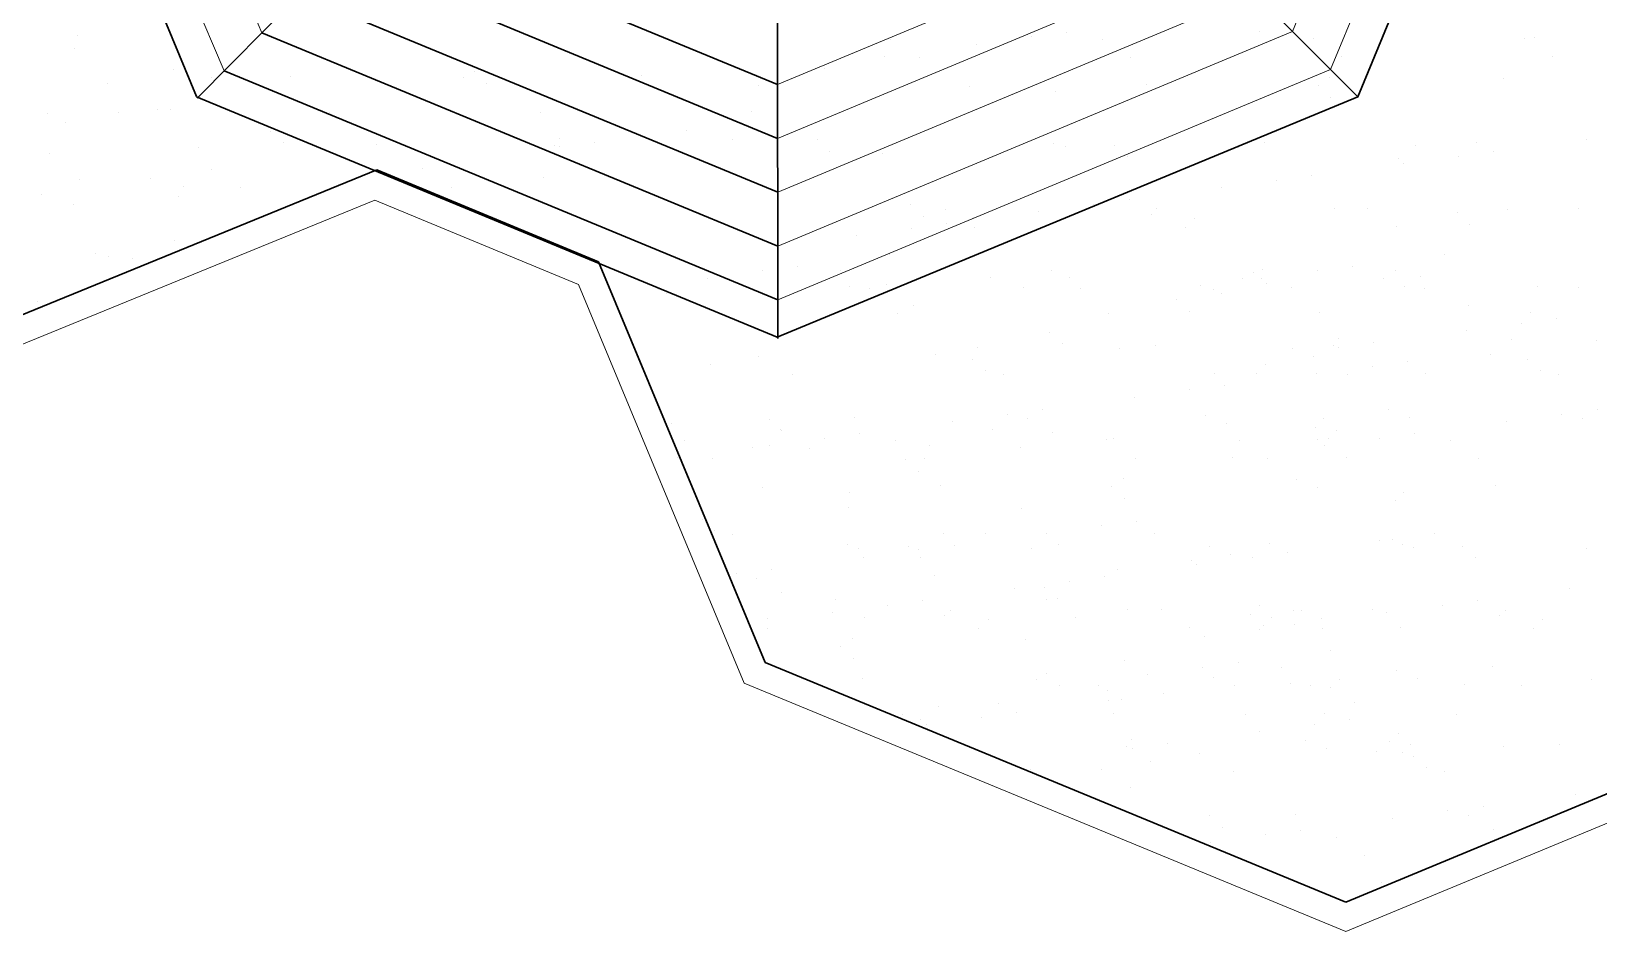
# Model space of a CAD drawing. Header units: inches. Extents: x 279 to 11006, y 233 to 7807.
# Drawn here: x 3244.7 to 3591.5, y 7012 to 7211.2 of the extents above; entities that cross this region are included whole.
import ezdxf

# ---------------------------------------------------------------- set-up
doc = ezdxf.new("R2010")
doc.units = ezdxf.units.IN
doc.header["$MEASUREMENT"] = 0
doc.linetypes.add('HIDDEN', pattern=[0.375, 0.25, -0.125])
for name, color, linetype, lineweight in [('GUTTER', 7, 'Continuous', 15), ('ROOF LINE', 7, 'Continuous', 30), ('ROOFLINE', 7, 'HIDDEN', 30)]:
    doc.layers.add(name, color=color, linetype=linetype, lineweight=lineweight)

msp = doc.modelspace()

# ---------------------------------------------------------------- linework, layer by layer
at = {"layer": 'GUTTER'}
for p, q in [((3320.74, 7173.88), (3232.49, 7137.83)), ((3320.74, 7173.88), (3365.8, 7155.21)), ((3402.48, 7066.97), (3365.8, 7155.21)), ((3535.62, 7012), (3402.48, 7066.97)), ((3624.11, 7048.77), (3535.62, 7012))]:
    msp.add_line(p, q, dxfattribs=at)
at = {"layer": 'ROOF LINE', "color": 93, "lineweight": 9}
for p, q in [((3235.23, 7324.91), (3287.37, 7202.45)), ((3247.17, 7324.93), (3295.73, 7210.89)), ((3571.14, 7324.98), (3523.77, 7211.21)), ((3583.11, 7325.12), (3532.18, 7202.8)), ((3409.83, 7199.42), (3498.52, 7236.43)), ((3409.85, 7187.51), (3506.94, 7228.03)), ((3409.87, 7175.6), (3515.35, 7219.62)), ((3409.89, 7163.69), (3523.77, 7211.21)), ((3409.91, 7151.78), (3532.18, 7202.8))]:
    msp.add_line(p, q, dxfattribs=at)
at = {"layer": 'ROOF LINE'}
for p, q in [((3538.23, 7196.74), (3591.47, 7325.27)), ((3281.25, 7196.76), (3230.21, 7319.9)), ((3281.23, 7196.73), (3409.74, 7143.51)), ((3409.74, 7143.51), (3538.23, 7196.74)), ((3321.16, 7180.53), (3232.48, 7144.31)), ((3370.22, 7160.23), (3321.16, 7180.53)), ((3407.07, 7071.57), (3370.22, 7160.23)), ((3535.62, 7018.49), (3407.07, 7071.57)), ((3624.12, 7055.27), (3535.62, 7018.49))]:
    msp.add_line(p, q, dxfattribs=at)
at = {"layer": 'ROOF LINE', "color": 93}
for p, q in [((3390.92, 7307.08), (3281.39, 7196.41)), ((3427.97, 7306.93), (3538.36, 7196.63)), ((3409.67, 7299.33), (3409.92, 7143.28)), ((3409.83, 7199.42), (3320.8, 7236.23)), ((3409.85, 7187.51), (3312.44, 7227.79)), ((3409.87, 7175.6), (3304.08, 7219.34)), ((3409.89, 7163.69), (3295.73, 7210.89)), ((3409.91, 7151.78), (3287.37, 7202.45))]:
    msp.add_line(p, q, dxfattribs=at)
at = {"layer": 'ROOFLINE', "color": 7, "linetype": 'Continuous', "lineweight": 25, "ltscale": 100}
for p, q in [((3473.79, 7211), (3473.79, 7211)), ((3516.47, 7211.15), (3516.47, 7211.15)), ((3254.81, 7210.4), (3254.81, 7210.4)), ((3434.93, 7209.39), (3434.93, 7209.39)), ((3453.79, 7208.37), (3453.79, 7208.37)), ((3465.98, 7209.97), (3465.98, 7209.97)), ((3481.64, 7209.48), (3481.64, 7209.48)), ((3528.36, 7209.57), (3528.36, 7209.57)), ((3575.07, 7209.65), (3575.07, 7209.65)), ((3577.37, 7209.82), (3577.37, 7209.82)), ((3254.33, 7207.32), (3254.33, 7207.32)), ((3433.41, 7205.68), (3433.41, 7205.68)), ((3441.26, 7205.36), (3441.26, 7205.36)), ((3487.97, 7205.45), (3487.97, 7205.45)), ((3534.68, 7205.54), (3534.68, 7205.54)), ((3581.39, 7205.62), (3581.39, 7205.62)), ((3276.18, 7202.66), (3276.18, 7202.66)), ((3284.6, 7201.01), (3284.6, 7201.01)), ((3301.99, 7201.11), (3301.99, 7201.11)), ((3340.36, 7200.93), (3340.36, 7200.93)), ((3342.74, 7202.22), (3342.74, 7202.22)), ((3379.63, 7201.43), (3379.63, 7201.43)), ((3420.14, 7202.89), (3420.14, 7202.89)), ((3532.08, 7200.98), (3532.08, 7200.98)), ((3570.45, 7200.8), (3570.45, 7200.8)), ((3261.48, 7199.65), (3261.48, 7199.65)), ((3345.5, 7199.69), (3345.5, 7199.69)), ((3405.53, 7199.18), (3405.53, 7199.18)), ((3452.3, 7199.02), (3452.3, 7199.02)), ((3471.38, 7197.98), (3471.38, 7197.98)), ((3491.56, 7199.52), (3491.56, 7199.52)), ((3529.52, 7199.19), (3529.52, 7199.19)), ((3272.62, 7193.82), (3272.62, 7193.82)), ((3275.5, 7193.94), (3275.5, 7193.94)), ((3284.82, 7195.42), (3284.82, 7195.42)), ((3532.28, 7196.65), (3532.28, 7196.65)), ((3248.29, 7193.11), (3248.29, 7193.11)), ((3252.25, 7191.13), (3252.25, 7191.13)), ((3263.96, 7193.15), (3263.96, 7193.15)), ((3310.67, 7193.24), (3310.67, 7193.24)), ((3357.38, 7193.32), (3357.38, 7193.32)), ((3401.97, 7190.95), (3401.97, 7190.95)), ((3404.09, 7193.41), (3404.09, 7193.41)), ((3409.77, 7191.97), (3409.77, 7191.97)), ((3297.65, 7189.06), (3297.65, 7189.06)), ((3361.54, 7187.55), (3361.54, 7187.55)), ((3369.4, 7186.66), (3369.4, 7186.66)), ((3389.77, 7189.34), (3389.77, 7189.34)), ((3399.91, 7187.37), (3399.91, 7187.37)), ((3418.58, 7187.22), (3418.58, 7187.22)), ((3564.41, 7186.6), (3564.41, 7186.6)), ((3588.75, 7187.3), (3588.75, 7187.3)), ((3248.71, 7184.26), (3248.71, 7184.26)), ((3281.76, 7185.59), (3281.76, 7185.59)), ((3300.41, 7186.52), (3300.41, 7186.52)), ((3321.02, 7186.09), (3321.02, 7186.09)), ((3360.44, 7186.01), (3360.44, 7186.01)), ((3361.59, 7185.63), (3361.59, 7185.63)), ((3421.34, 7184.68), (3421.34, 7184.68)), ((3432.96, 7184.18), (3432.96, 7184.18)), ((3470.99, 7186.42), (3470.99, 7186.42)), ((3473.48, 7185.64), (3473.48, 7185.64)), ((3484.43, 7186.02), (3484.43, 7186.02)), ((3487.19, 7183.49), (3487.19, 7183.49)), ((3511.85, 7185.46), (3511.85, 7185.46)), ((3517.7, 7186.51), (3517.7, 7186.51)), ((3551.11, 7185.96), (3551.11, 7185.96)), ((3560.57, 7183.59), (3560.57, 7183.59)), ((3568.37, 7184.62), (3568.37, 7184.62)), ((3284.61, 7180.69), (3284.61, 7180.69)), ((3331.33, 7180.78), (3331.33, 7180.78)), ((3547.21, 7182.97), (3547.21, 7182.97)), ((3548.37, 7181.98), (3548.37, 7181.98)), ((3255.27, 7178.41), (3255.27, 7178.41)), ((3271.06, 7178.61), (3271.06, 7178.61)), ((3278.33, 7176.83), (3278.33, 7176.83)), ((3290.94, 7176.66), (3290.94, 7176.66)), ((3337.65, 7176.75), (3337.65, 7176.75)), ((3358.11, 7178.79), (3358.11, 7178.79)), ((3508, 7176.67), (3508, 7176.67)), ((3520.19, 7178.27), (3520.19, 7178.27)), ((3528, 7179.3), (3528, 7179.3)), ((3246.9, 7175), (3246.9, 7175)), ((3254.1, 7172.88), (3254.1, 7172.88)), ((3277.38, 7174.58), (3277.38, 7174.58)), ((3439.34, 7172.85), (3439.34, 7172.85)), ((3479.81, 7172.96), (3479.81, 7172.96)), ((3487.62, 7173.98), (3487.62, 7173.98)), ((3442.1, 7170.32), (3442.1, 7170.32)), ((3447.05, 7171.83), (3447.05, 7171.83)), ((3453.25, 7170.12), (3453.25, 7170.12)), ((3467.62, 7171.35), (3467.62, 7171.35)), ((3492.51, 7170.62), (3492.51, 7170.62)), ((3493.76, 7171.92), (3493.76, 7171.92)), ((3502.12, 7169.81), (3502.12, 7169.81)), ((3533.02, 7172.08), (3533.02, 7172.08)), ((3540.47, 7172.01), (3540.47, 7172.01)), ((3560.26, 7171.02), (3560.26, 7171.02)), ((3571.4, 7171.9), (3571.4, 7171.9)), ((3587.18, 7172.09), (3587.18, 7172.09)), ((3427.24, 7166.03), (3427.24, 7166.03)), ((3439.44, 7167.64), (3439.44, 7167.64)), ((3447.25, 7168.67), (3447.25, 7168.67)), ((3453.37, 7167.8), (3453.37, 7167.8)), ((3500.08, 7167.89), (3500.08, 7167.89)), ((3546.8, 7167.98), (3546.8, 7167.98)), ((3563.03, 7168.48), (3563.03, 7168.48)), ((3276.45, 7165.04), (3276.45, 7165.04)), ((3258.99, 7161.99), (3258.99, 7161.99)), ((3261.84, 7161.32), (3261.84, 7161.32)), ((3267.15, 7160.92), (3267.15, 7160.92)), ((3414.24, 7159.26), (3414.24, 7159.26)), ((3434.62, 7161.94), (3434.62, 7161.94)), ((3537.03, 7159.26), (3537.03, 7159.26)), ((3557.41, 7161.94), (3557.41, 7161.94)), ((3394.24, 7156.62), (3394.24, 7156.62)), ((3406.43, 7158.23), (3406.43, 7158.23)), ((3423.81, 7158.28), (3423.81, 7158.28)), ((3457.03, 7156.64), (3457.03, 7156.64)), ((3470.52, 7158.37), (3470.52, 7158.37)), ((3474.42, 7156.74), (3474.42, 7156.74)), ((3512.79, 7156.56), (3512.79, 7156.56)), ((3515.17, 7157.85), (3515.17, 7157.85)), ((3517.03, 7156.63), (3517.03, 7156.63)), ((3517.23, 7158.46), (3517.23, 7158.46)), ((3529.23, 7158.23), (3529.23, 7158.23)), ((3544.02, 7156.47), (3544.02, 7156.47)), ((3546.6, 7158.29), (3546.6, 7158.29)), ((3552.06, 7157.06), (3552.06, 7157.06)), ((3383.42, 7154.17), (3383.42, 7154.17)), ((3385.35, 7153.23), (3385.35, 7153.23)), ((3425.87, 7154.69), (3425.87, 7154.69)), ((3430.14, 7154.25), (3430.14, 7154.25)), ((3433.91, 7155.28), (3433.91, 7155.28)), ((3464.24, 7154.51), (3464.24, 7154.51)), ((3476.85, 7154.34), (3476.85, 7154.34)), ((3503.5, 7155.01), (3503.5, 7155.01)), ((3506.22, 7154.17), (3506.22, 7154.17)), ((3508.15, 7153.23), (3508.15, 7153.23)), ((3517.94, 7155.32), (3517.94, 7155.32)), ((3523.56, 7154.43), (3523.56, 7154.43)), ((3548.66, 7154.69), (3548.66, 7154.69)), ((3552.93, 7154.26), (3552.93, 7154.26)), ((3577.96, 7154.8), (3577.96, 7154.8)), ((3587.03, 7154.51), (3587.03, 7154.51)), ((3246.08, 7151.48), (3246.08, 7151.48)), ((3436.39, 7148.78), (3436.39, 7148.78)), ((3440.01, 7150.56), (3440.01, 7150.56)), ((3483.1, 7148.86), (3483.1, 7148.86)), ((3498.15, 7151.77), (3498.15, 7151.77)), ((3500.91, 7149.23), (3500.91, 7149.23)), ((3529.81, 7148.95), (3529.81, 7148.95)), ((3562.8, 7150.56), (3562.8, 7150.56)), ((3576.53, 7149.04), (3576.53, 7149.04)), ((3562.2, 7144.97), (3562.2, 7144.97)), ((3574.4, 7146.57), (3574.4, 7146.57)), ((3582.21, 7147.6), (3582.21, 7147.6)), ((3470.08, 7144.68), (3470.08, 7144.68)), ((3472.85, 7142.15), (3472.85, 7142.15)), ((3493.46, 7141.72), (3493.46, 7141.72)), ((3532.87, 7141.64), (3532.87, 7141.64)), ((3533.97, 7143.18), (3533.97, 7143.18)), ((3541.83, 7142.28), (3541.83, 7142.28)), ((3572.34, 7143), (3572.34, 7143)), ((3591.01, 7142.85), (3591.01, 7142.85)), ((3405.64, 7139.16), (3405.64, 7139.16)), ((3444.9, 7139.67), (3444.9, 7139.67)), ((3453.06, 7138.6), (3453.06, 7138.6)), ((3454.19, 7141.22), (3454.19, 7141.22)), ((3485.42, 7141.13), (3485.42, 7141.13)), ((3523.79, 7140.95), (3523.79, 7140.95)), ((3528.43, 7139.17), (3528.43, 7139.17)), ((3534.02, 7141.26), (3534.02, 7141.26)), ((3549.2, 7138.19), (3549.2, 7138.19)), ((3567.69, 7139.67), (3567.69, 7139.67)), ((3575.85, 7138.6), (3575.85, 7138.6)), ((3394.91, 7137.39), (3394.91, 7137.39)), ((3413.15, 7135.23), (3413.15, 7135.23)), ((3455.82, 7136.07), (3455.82, 7136.07)), ((3459.87, 7135.31), (3459.87, 7135.31)), ((3506.58, 7135.4), (3506.58, 7135.4)), ((3515.84, 7135.55), (3515.84, 7135.55)), ((3517.71, 7137.4), (3517.71, 7137.4)), ((3529.2, 7135.56), (3529.2, 7135.56)), ((3535.95, 7135.23), (3535.95, 7135.23)), ((3541.4, 7137.16), (3541.4, 7137.16)), ((3553.29, 7135.49), (3553.29, 7135.49)), ((3578.61, 7136.07), (3578.61, 7136.07)), ((3582.66, 7135.32), (3582.66, 7135.32)), ((3501.02, 7131.85), (3501.02, 7131.85)), ((3508.83, 7132.88), (3508.83, 7132.88)), ((3488.82, 7130.24), (3488.82, 7130.24)), ((3386.3, 7124.33), (3386.3, 7124.33)), ((3407.96, 7125.43), (3407.96, 7125.43)), ((3426.81, 7125.79), (3426.81, 7125.79)), ((3448.45, 7124.92), (3448.45, 7124.92)), ((3460.64, 7126.53), (3460.64, 7126.53)), ((3465.19, 7125.6), (3465.19, 7125.6)), ((3468.45, 7127.56), (3468.45, 7127.56)), ((3504.45, 7126.11), (3504.45, 7126.11)), ((3509.09, 7124.33), (3509.09, 7124.33)), ((3530.76, 7125.44), (3530.76, 7125.44)), ((3544.96, 7127.57), (3544.96, 7127.57)), ((3549.61, 7125.79), (3549.61, 7125.79)), ((3571.24, 7124.93), (3571.24, 7124.93)), ((3583.43, 7126.53), (3583.43, 7126.53)), ((3587.98, 7125.61), (3587.98, 7125.61)), ((3591.24, 7127.56), (3591.24, 7127.56)), ((3389.21, 7120.63), (3389.21, 7120.63)), ((3410.59, 7123), (3410.59, 7123)), ((3410.73, 7122.9), (3410.73, 7122.9)), ((3420.27, 7121.21), (3420.27, 7121.21)), ((3428.07, 7122.24), (3428.07, 7122.24)), ((3435.93, 7120.72), (3435.93, 7120.72)), ((3457.3, 7123.09), (3457.3, 7123.09)), ((3470.75, 7122.39), (3470.75, 7122.39)), ((3482.64, 7120.81), (3482.64, 7120.81)), ((3484.09, 7121.1), (3484.09, 7121.1)), ((3512.01, 7120.64), (3512.01, 7120.64)), ((3528.89, 7123.6), (3528.89, 7123.6)), ((3529.35, 7120.89), (3529.35, 7120.89)), ((3531.66, 7121.06), (3531.66, 7121.06)), ((3533.52, 7122.9), (3533.52, 7122.9)), ((3543.06, 7121.22), (3543.06, 7121.22)), ((3550.87, 7122.25), (3550.87, 7122.25)), ((3558.72, 7120.73), (3558.72, 7120.73)), ((3404.31, 7119.14), (3404.31, 7119.14)), ((3408.07, 7119.61), (3408.07, 7119.61)), ((3416.92, 7118.97), (3416.92, 7118.97)), ((3443.57, 7119.64), (3443.57, 7119.64)), ((3463.63, 7119.06), (3463.63, 7119.06)), ((3530.86, 7119.61), (3530.86, 7119.61)), ((3387.7, 7116.92), (3387.7, 7116.92)), ((3395.54, 7116.6), (3395.54, 7116.6)), ((3438.22, 7116.4), (3438.22, 7116.4)), ((3440.98, 7113.87), (3440.98, 7113.87)), ((3442.25, 7116.69), (3442.25, 7116.69)), ((3488.96, 7116.78), (3488.96, 7116.78)), ((3510.49, 7116.93), (3510.49, 7116.93)), ((3518.33, 7116.61), (3518.33, 7116.61)), ((3535.68, 7116.86), (3535.68, 7116.86)), ((3565.04, 7116.7), (3565.04, 7116.7)), ((3406.58, 7110.26), (3406.58, 7110.26)), ((3445.85, 7110.76), (3445.85, 7110.76)), ((3483.8, 7110.43), (3483.8, 7110.43)), ((3486.36, 7112.23), (3486.36, 7112.23)), ((3524.73, 7112.04), (3524.73, 7112.04)), ((3529.38, 7110.27), (3529.38, 7110.27)), ((3568.64, 7110.77), (3568.64, 7110.77)), ((3425.66, 7109.22), (3425.66, 7109.22)), ((3486.57, 7107.9), (3486.57, 7107.9)), ((3546.59, 7107.38), (3546.59, 7107.38)), ((3548.45, 7109.22), (3548.45, 7109.22)), ((3425.49, 7105.76), (3425.49, 7105.76)), ((3463.86, 7105.58), (3463.86, 7105.58)), ((3393.13, 7103.24), (3393.13, 7103.24)), ((3395.89, 7100.7), (3395.89, 7100.7)), ((3399.94, 7099.95), (3399.94, 7099.95)), ((3446.65, 7100.04), (3446.65, 7100.04)), ((3455.91, 7100.19), (3455.91, 7100.19)), ((3469.27, 7100.19), (3469.27, 7100.19)), ((3481.47, 7101.8), (3481.47, 7101.8)), ((3489.27, 7102.83), (3489.27, 7102.83)), ((3493.36, 7100.12), (3493.36, 7100.12)), ((3555.23, 7100.15), (3555.23, 7100.15)), ((3425.27, 7097.67), (3425.27, 7097.67)), ((3427.76, 7096.88), (3427.76, 7096.88)), ((3438.71, 7097.26), (3438.71, 7097.26)), ((3441.09, 7096.48), (3441.09, 7096.48)), ((3448.9, 7097.51), (3448.9, 7097.51)), ((3466.13, 7096.7), (3466.13, 7096.7)), ((3471.98, 7097.75), (3471.98, 7097.75)), ((3505.4, 7097.2), (3505.4, 7097.2)), ((3518.69, 7097.84), (3518.69, 7097.84)), ((3543.03, 7098.54), (3543.03, 7098.54)), ((3545.91, 7098.66), (3545.91, 7098.66)), ((3548.06, 7097.67), (3548.06, 7097.67)), ((3550.55, 7096.89), (3550.55, 7096.89)), ((3561.5, 7097.27), (3561.5, 7097.27)), ((3588.92, 7096.71), (3588.92, 7096.71)), ((3428.89, 7094.88), (3428.89, 7094.88)), ((3441.47, 7094.73), (3441.47, 7094.73)), ((3501.5, 7094.22), (3501.5, 7094.22)), ((3502.66, 7093.23), (3502.66, 7093.23)), ((3510.04, 7095.43), (3510.04, 7095.43)), ((3514.85, 7094.83), (3514.85, 7094.83)), ((3522.66, 7095.86), (3522.66, 7095.86)), ((3564.27, 7094.73), (3564.27, 7094.73)), ((3400.71, 7091.17), (3400.71, 7091.17)), ((3405.26, 7090.24), (3405.26, 7090.24)), ((3408.52, 7092.19), (3408.52, 7092.19)), ((3444.52, 7090.74), (3444.52, 7090.74)), ((3474.47, 7089.51), (3474.47, 7089.51)), ((3482.28, 7090.54), (3482.28, 7090.54)), ((3485.03, 7092.2), (3485.03, 7092.2)), ((3410.82, 7087.02), (3410.82, 7087.02)), ((3462.28, 7087.91), (3462.28, 7087.91)), ((3468.96, 7088.23), (3468.96, 7088.23)), ((3585.07, 7087.91), (3585.07, 7087.91)), ((3421.9, 7082.59), (3421.9, 7082.59)), ((3422.71, 7085.44), (3422.71, 7085.44)), ((3434.1, 7084.2), (3434.1, 7084.2)), ((3441.91, 7085.22), (3441.91, 7085.22)), ((3448.04, 7083.16), (3448.04, 7083.16)), ((3469.42, 7085.53), (3469.42, 7085.53)), ((3471.73, 7085.7), (3471.73, 7085.7)), ((3487.31, 7083.32), (3487.31, 7083.32)), ((3494.75, 7083.25), (3494.75, 7083.25)), ((3516.41, 7084.1), (3516.41, 7084.1)), ((3524.12, 7083.08), (3524.12, 7083.08)), ((3525.68, 7083.14), (3525.68, 7083.14)), ((3541.47, 7083.33), (3541.47, 7083.33)), ((3544.69, 7082.6), (3544.69, 7082.6)), ((3556.89, 7084.2), (3556.89, 7084.2)), ((3564.7, 7085.23), (3564.7, 7085.23)), ((3570.83, 7083.16), (3570.83, 7083.16)), ((3407.53, 7081.36), (3407.53, 7081.36)), ((3407.66, 7079.04), (3407.66, 7079.04)), ((3429.03, 7081.41), (3429.03, 7081.41)), ((3446.79, 7081.86), (3446.79, 7081.86)), ((3454.37, 7079.13), (3454.37, 7079.13)), ((3456.41, 7081.05), (3456.41, 7081.05)), ((3475.75, 7081.5), (3475.75, 7081.5)), ((3501.08, 7079.22), (3501.08, 7079.22)), ((3514.55, 7082.26), (3514.55, 7082.26)), ((3517.31, 7079.72), (3517.31, 7079.72)), ((3519.18, 7081.57), (3519.18, 7081.57)), ((3524.32, 7079.91), (3524.32, 7079.91)), ((3530.32, 7081.36), (3530.32, 7081.36)), ((3530.45, 7079.05), (3530.45, 7079.05)), ((3547.79, 7079.3), (3547.79, 7079.3)), ((3569.59, 7081.87), (3569.59, 7081.87)), ((3577.16, 7079.13), (3577.16, 7079.13)), ((3579.2, 7081.05), (3579.2, 7081.05)), ((3426.43, 7076.86), (3426.43, 7076.86)), ((3464.8, 7076.68), (3464.8, 7076.68)), ((3504.32, 7077.28), (3504.32, 7077.28)), ((3516.51, 7078.88), (3516.51, 7078.88)), ((3423.87, 7075.06), (3423.87, 7075.06)), ((3426.64, 7072.53), (3426.64, 7072.53)), ((3532.16, 7074.13), (3532.16, 7074.13)), ((3469.46, 7069.09), (3469.46, 7069.09)), ((3486.66, 7072.02), (3486.66, 7072.02)), ((3491.78, 7068.82), (3491.78, 7068.82)), ((3503.98, 7070.42), (3503.98, 7070.42)), ((3511.79, 7071.45), (3511.79, 7071.45)), ((3521.35, 7070.47), (3521.35, 7070.47)), ((3546.85, 7069.76), (3546.85, 7069.76)), ((3568.07, 7070.56), (3568.07, 7070.56)), ((3428.71, 7067.98), (3428.71, 7067.98)), ((3467.08, 7067.8), (3467.08, 7067.8)), ((3472.22, 7066.56), (3472.22, 7066.56)), ((3480.97, 7066.36), (3480.97, 7066.36)), ((3482.9, 7065.42), (3482.9, 7065.42)), ((3506.34, 7068.3), (3506.34, 7068.3)), ((3510.98, 7066.52), (3510.98, 7066.52)), ((3523.41, 7066.88), (3523.41, 7066.88)), ((3527.68, 7066.45), (3527.68, 7066.45)), ((3532.24, 7066.04), (3532.24, 7066.04)), ((3534.11, 7067.89), (3534.11, 7067.89)), ((3551.5, 7067.99), (3551.5, 7067.99)), ((3561.78, 7066.7), (3561.78, 7066.7)), ((3574.39, 7066.53), (3574.39, 7066.53)), ((3589.87, 7067.8), (3589.87, 7067.8)), ((3445.47, 7061.84), (3445.47, 7061.84)), ((3458.76, 7062.47), (3458.76, 7062.47)), ((3483.1, 7063.18), (3483.1, 7063.18)), ((3485.98, 7063.3), (3485.98, 7063.3)), ((3495.3, 7064.78), (3495.3, 7064.78)), ((3537.55, 7062.75), (3537.55, 7062.75)), ((3437.39, 7060.1), (3437.39, 7060.1)), ((3441.57, 7058.85), (3441.57, 7058.85)), ((3454.92, 7059.47), (3454.92, 7059.47)), ((3462.73, 7060.49), (3462.73, 7060.49)), ((3484.1, 7060.19), (3484.1, 7060.19)), ((3513.47, 7060.02), (3513.47, 7060.02)), ((3530.81, 7060.28), (3530.81, 7060.28)), ((3536.49, 7058.84), (3536.49, 7058.84)), ((3560.18, 7060.11), (3560.18, 7060.11)), ((3442.73, 7057.86), (3442.73, 7057.86)), ((3516.49, 7056.21), (3516.49, 7056.21)), ((3528.68, 7057.82), (3528.68, 7057.82)), ((3547.16, 7055.93), (3547.16, 7055.93)), ((3487.15, 7052.88), (3487.15, 7052.88)), ((3488.25, 7054.42), (3488.25, 7054.42)), ((3488.31, 7052.5), (3488.31, 7052.5)), ((3496.11, 7053.53), (3496.11, 7053.53)), ((3503.18, 7051.36), (3503.18, 7051.36)), ((3526.62, 7054.24), (3526.62, 7054.24)), ((3531.27, 7052.46), (3531.27, 7052.46)), ((3542.45, 7051.86), (3542.45, 7051.86)), ((3545.29, 7054.09), (3545.29, 7054.09)), ((3548.06, 7051.55), (3548.06, 7051.55)), ((3549.92, 7053.4), (3549.92, 7053.4)), ((3570.53, 7052.96), (3570.53, 7052.96)), ((3582.96, 7053.32), (3582.96, 7053.32)), ((3481.54, 7047.97), (3481.54, 7047.97)), ((3492.46, 7049.58), (3492.46, 7049.58)), ((3550.6, 7050.79), (3550.6, 7050.79)), ((3553.36, 7048.26), (3553.36, 7048.26)), ((3465.75, 7047.78), (3465.75, 7047.78)), ((3510.7, 7047.42), (3510.7, 7047.42)), ((3557.41, 7047.51), (3557.41, 7047.51)), ((3487.86, 7043.94), (3487.86, 7043.94)), ((3586.37, 7042.43), (3586.37, 7042.43)), ((3505.51, 7037.63), (3505.51, 7037.63)), ((3524.36, 7037.98), (3524.36, 7037.98)), ((3558.19, 7038.72), (3558.19, 7038.72)), ((3562.73, 7037.8), (3562.73, 7037.8)), ((3565.99, 7039.75), (3565.99, 7039.75)), ((3508.27, 7035.09), (3508.27, 7035.09)), ((3525.62, 7034.43), (3525.62, 7034.43)), ((3545.99, 7037.12), (3545.99, 7037.12)), ((3568.29, 7034.58), (3568.29, 7034.58)), ((3505.62, 7031.8), (3505.62, 7031.8)), ((3517.81, 7033.41), (3517.81, 7033.41)), ((3533.47, 7032.91), (3533.47, 7032.91)), ((3539.8, 7028.88), (3539.8, 7028.88)), ((3543.39, 7022.96), (3543.39, 7022.96))]:
    msp.add_line(p, q, dxfattribs=at)

doc.saveas('drawing.dxf')
